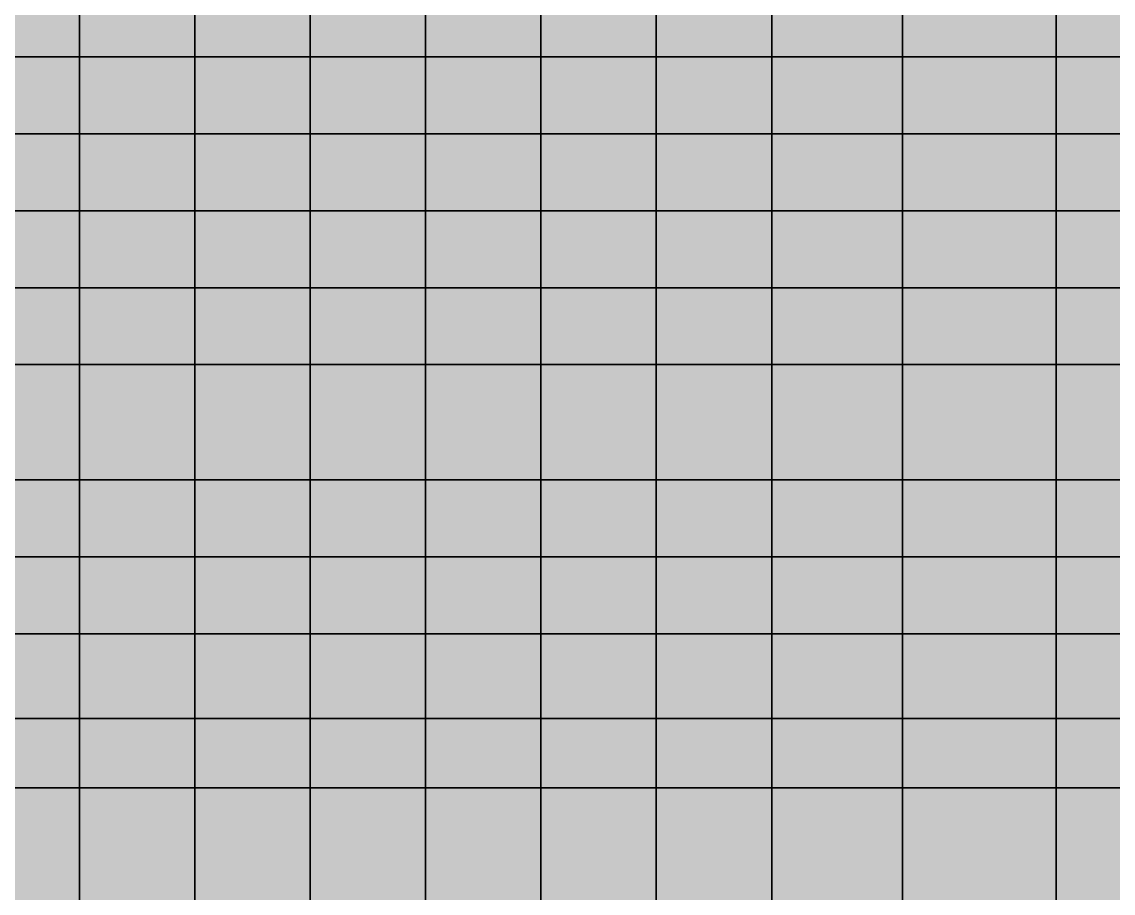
# Model space of a CAD drawing. Header units: inches. Extents: x -100 to 100, y -41 to 41.
# Drawn here: x 43.05 to 57.24, y -29.87 to -18.54 of the extents above; entities that cross this region are included whole.
import ezdxf

# ---------------------------------------------------------------- set-up
doc = ezdxf.new("R2010")
doc.units = ezdxf.units.IN
doc.header["$MEASUREMENT"] = 0

msp = doc.modelspace()

# ---------------------------------------------------------------- linework, layer by layer
at = {"color": 18, "true_color": 0x000000, "transparency": 33554532}
for p, q in [((43.8, -19), (43.8, -18)), ((43.8, -18), (43.8, -19)), ((45.3, -19), (45.3, -18)), ((45.3, -18), (45.3, -19)), ((46.8, -19), (46.8, -18)), ((46.8, -18), (46.8, -19)), ((48.3, -19), (48.3, -18)), ((48.3, -18), (48.3, -19)), ((49.8, -19), (49.8, -18)), ((49.8, -18), (49.8, -19)), ((51.3, -19), (51.3, -18)), ((51.3, -18), (51.3, -19)), ((52.8, -19), (52.8, -18)), ((52.8, -18), (52.8, -19)), ((54.5, -19), (54.5, -18)), ((54.5, -18), (54.5, -19)), ((56.5, -19), (56.5, -18)), ((56.5, -18), (56.5, -19)), ((43.8, -19), (42.3, -19)), ((42.3, -19), (43.8, -19)), ((43.8, -20), (43.8, -19)), ((45.3, -19), (43.8, -19)), ((43.8, -19), (43.8, -20)), ((43.8, -19), (45.3, -19)), ((45.3, -20), (45.3, -19)), ((46.8, -19), (45.3, -19)), ((45.3, -19), (45.3, -20)), ((45.3, -19), (46.8, -19)), ((46.8, -20), (46.8, -19)), ((46.8, -19), (48.3, -19)), ((46.8, -19), (46.8, -20)), ((48.3, -19), (46.8, -19)), ((48.3, -20), (48.3, -19)), ((49.8, -19), (48.3, -19)), ((48.3, -19), (48.3, -20)), ((48.3, -19), (49.8, -19)), ((49.8, -20), (49.8, -19)), ((51.3, -19), (49.8, -19)), ((49.8, -19), (49.8, -20)), ((49.8, -19), (51.3, -19)), ((51.3, -20), (51.3, -19)), ((51.3, -19), (51.3, -20)), ((52.8, -19), (51.3, -19)), ((51.3, -19), (52.8, -19)), ((52.8, -20), (52.8, -19)), ((54.5, -19), (52.8, -19)), ((52.8, -19), (52.8, -20)), ((52.8, -19), (54.5, -19)), ((54.5, -20), (54.5, -19)), ((56.5, -19), (54.5, -19)), ((54.5, -19), (54.5, -20)), ((54.5, -19), (56.5, -19)), ((54.5, -19), (54.5, -19)), ((56.5, -20), (56.5, -19)), ((58.5, -19), (56.5, -19)), ((56.5, -19), (56.5, -20)), ((56.5, -19), (58.5, -19)), ((43.8, -20), (42.3, -20)), ((42.3, -20), (43.8, -20)), ((43.8, -21), (43.8, -20)), ((45.3, -20), (43.8, -20)), ((43.8, -20), (43.8, -21)), ((43.8, -20), (45.3, -20)), ((45.3, -21), (45.3, -20)), ((46.8, -20), (45.3, -20)), ((45.3, -20), (45.3, -21)), ((45.3, -20), (46.8, -20)), ((46.8, -21), (46.8, -20)), ((46.8, -20), (46.8, -21)), ((48.3, -20), (46.8, -20)), ((46.8, -20), (48.3, -20)), ((48.3, -21), (48.3, -20)), ((49.8, -20), (48.3, -20)), ((48.3, -20), (48.3, -21)), ((48.3, -20), (49.8, -20)), ((49.8, -21), (49.8, -20)), ((51.3, -20), (49.8, -20)), ((49.8, -20), (49.8, -21)), ((49.8, -20), (51.3, -20)), ((51.3, -21), (51.3, -20)), ((51.3, -20), (51.3, -21)), ((52.8, -20), (51.3, -20)), ((51.3, -20), (52.8, -20)), ((52.8, -21), (52.8, -20)), ((54.5, -20), (52.8, -20)), ((52.8, -20), (52.8, -21)), ((52.8, -20), (54.5, -20)), ((54.5, -21), (54.5, -20)), ((56.5, -20), (54.5, -20)), ((54.5, -20), (54.5, -21)), ((54.5, -20), (56.5, -20)), ((54.5, -20), (54.5, -20)), ((56.5, -21), (56.5, -20)), ((58.5, -20), (56.5, -20)), ((56.5, -20), (56.5, -21)), ((56.5, -20), (58.5, -20)), ((42.3, -21), (43.8, -21)), ((43.8, -21), (42.3, -21)), ((43.8, -21), (45.3, -21)), ((43.8, -22), (43.8, -21)), ((45.3, -21), (43.8, -21)), ((43.8, -21), (43.8, -22)), ((46.8, -21), (45.3, -21)), ((45.3, -21), (45.3, -22)), ((45.3, -21), (46.8, -21)), ((45.3, -22), (45.3, -21)), ((46.8, -22), (46.8, -21)), ((46.8, -21), (46.8, -22)), ((48.3, -21), (46.8, -21)), ((46.8, -21), (48.3, -21)), ((48.3, -22), (48.3, -21)), ((49.8, -21), (48.3, -21)), ((48.3, -21), (48.3, -22)), ((48.3, -21), (49.8, -21)), ((49.8, -22), (49.8, -21)), ((51.3, -21), (49.8, -21)), ((49.8, -21), (49.8, -22)), ((49.8, -21), (51.3, -21)), ((51.3, -22), (51.3, -21)), ((51.3, -21), (51.3, -22)), ((52.8, -21), (51.3, -21)), ((51.3, -21), (52.8, -21)), ((52.8, -22), (52.8, -21)), ((54.5, -21), (52.8, -21)), ((52.8, -21), (52.8, -22)), ((52.8, -21), (54.5, -21)), ((54.5, -22), (54.5, -21)), ((56.5, -21), (54.5, -21)), ((54.5, -21), (54.5, -22)), ((54.5, -21), (56.5, -21)), ((54.5, -21), (54.5, -21)), ((56.5, -22), (56.5, -21)), ((56.5, -21), (58.5, -21)), ((58.5, -21), (56.5, -21)), ((56.5, -21), (56.5, -22)), ((43.8, -22), (42.3, -22)), ((42.3, -22), (43.8, -22)), ((43.8, -23), (43.8, -22)), ((45.3, -22), (43.8, -22)), ((43.8, -22), (43.8, -23)), ((43.8, -22), (45.3, -22)), ((45.3, -22), (46.8, -22)), ((45.3, -23), (45.3, -22)), ((46.8, -22), (45.3, -22)), ((45.3, -22), (45.3, -23)), ((46.8, -22), (48.3, -22)), ((46.8, -23), (46.8, -22)), ((46.8, -22), (46.8, -23)), ((48.3, -22), (46.8, -22)), ((48.3, -22), (49.8, -22)), ((48.3, -23), (48.3, -22)), ((49.8, -22), (48.3, -22)), ((48.3, -22), (48.3, -23)), ((51.3, -22), (49.8, -22)), ((49.8, -22), (49.8, -23)), ((49.8, -22), (51.3, -22)), ((49.8, -23), (49.8, -22)), ((51.3, -23), (51.3, -22)), ((51.3, -22), (51.3, -23)), ((52.8, -22), (51.3, -22)), ((51.3, -22), (52.8, -22)), ((52.8, -23), (52.8, -22)), ((54.5, -22), (52.8, -22)), ((52.8, -22), (52.8, -23)), ((52.8, -22), (54.5, -22)), ((54.5, -23), (54.5, -22)), ((56.5, -22), (54.5, -22)), ((54.5, -22), (54.5, -23)), ((54.5, -22), (56.5, -22)), ((54.5, -22), (54.5, -22)), ((56.5, -23), (56.5, -22)), ((58.5, -22), (56.5, -22)), ((56.5, -22), (56.5, -23)), ((56.5, -22), (58.5, -22)), ((42.3, -23), (43.8, -23)), ((43.8, -23), (42.3, -23)), ((43.8, -24.5), (43.8, -23)), ((45.3, -23), (43.8, -23)), ((43.8, -23), (43.8, -24.5)), ((43.8, -23), (45.3, -23)), ((45.3, -24.5), (45.3, -23)), ((46.8, -23), (45.3, -23)), ((45.3, -23), (45.3, -24.5)), ((45.3, -23), (46.8, -23)), ((46.8, -24.5), (46.8, -23)), ((46.8, -23), (46.8, -24.5)), ((48.3, -23), (46.8, -23)), ((46.8, -23), (48.3, -23)), ((48.3, -24.5), (48.3, -23)), ((48.3, -23), (49.8, -23)), ((49.8, -23), (48.3, -23)), ((48.3, -23), (48.3, -24.5)), ((49.8, -23), (51.3, -23)), ((49.8, -24.5), (49.8, -23)), ((51.3, -23), (49.8, -23)), ((49.8, -23), (49.8, -24.5)), ((51.3, -23), (52.8, -23)), ((51.3, -24.5), (51.3, -23)), ((51.3, -23), (51.3, -24.5)), ((52.8, -23), (51.3, -23)), ((52.8, -23), (54.5, -23)), ((52.8, -24.5), (52.8, -23)), ((54.5, -23), (52.8, -23)), ((52.8, -23), (52.8, -24.5)), ((54.5, -23), (54.5, -24.5)), ((56.5, -23), (54.5, -23)), ((54.5, -23), (56.5, -23)), ((54.5, -24.5), (54.5, -23)), ((54.5, -23), (54.5, -23)), ((56.5, -24.5), (56.5, -23)), ((58.5, -23), (56.5, -23)), ((56.5, -23), (56.5, -24.5)), ((56.5, -23), (58.5, -23)), ((43.8, -24.5), (42.3, -24.5)), ((42.3, -24.5), (43.8, -24.5)), ((43.8, -25.5), (43.8, -24.5)), ((45.3, -24.5), (43.8, -24.5)), ((43.8, -24.5), (43.8, -25.5)), ((43.8, -24.5), (45.3, -24.5)), ((45.3, -25.5), (45.3, -24.5)), ((46.8, -24.5), (45.3, -24.5)), ((45.3, -24.5), (45.3, -25.5)), ((45.3, -24.5), (46.8, -24.5)), ((46.8, -25.5), (46.8, -24.5)), ((46.8, -24.5), (46.8, -25.5)), ((48.3, -24.5), (46.8, -24.5)), ((46.8, -24.5), (48.3, -24.5)), ((48.3, -25.5), (48.3, -24.5)), ((49.8, -24.5), (48.3, -24.5)), ((48.3, -24.5), (48.3, -25.5)), ((48.3, -24.5), (49.8, -24.5)), ((49.8, -25.5), (49.8, -24.5)), ((51.3, -24.5), (49.8, -24.5)), ((49.8, -24.5), (49.8, -25.5)), ((49.8, -24.5), (51.3, -24.5)), ((51.3, -25.5), (51.3, -24.5)), ((51.3, -24.5), (51.3, -25.5)), ((52.8, -24.5), (51.3, -24.5)), ((51.3, -24.5), (52.8, -24.5)), ((52.8, -25.5), (52.8, -24.5)), ((54.5, -24.5), (52.8, -24.5)), ((52.8, -24.5), (52.8, -25.5)), ((52.8, -24.5), (54.5, -24.5)), ((54.5, -25.5), (54.5, -24.5)), ((56.5, -24.5), (54.5, -24.5)), ((54.5, -24.5), (54.5, -25.5)), ((54.5, -24.5), (56.5, -24.5)), ((54.5, -24.5), (54.5, -24.5)), ((56.5, -25.5), (56.5, -24.5)), ((58.5, -24.5), (56.5, -24.5)), ((56.5, -24.5), (56.5, -25.5)), ((56.5, -24.5), (58.5, -24.5)), ((43.8, -25.5), (42.3, -25.5)), ((42.3, -25.5), (43.8, -25.5)), ((43.8, -26.5), (43.8, -25.5)), ((45.3, -25.5), (43.8, -25.5)), ((43.8, -25.5), (43.8, -26.5)), ((43.8, -25.5), (45.3, -25.5)), ((45.3, -26.5), (45.3, -25.5)), ((46.8, -25.5), (45.3, -25.5)), ((45.3, -25.5), (45.3, -26.5)), ((45.3, -25.5), (46.8, -25.5)), ((46.8, -26.5), (46.8, -25.5)), ((46.8, -25.5), (46.8, -26.5)), ((48.3, -25.5), (46.8, -25.5)), ((46.8, -25.5), (48.3, -25.5)), ((48.3, -26.5), (48.3, -25.5)), ((49.8, -25.5), (48.3, -25.5)), ((48.3, -25.5), (48.3, -26.5)), ((48.3, -25.5), (49.8, -25.5)), ((49.8, -26.5), (49.8, -25.5)), ((51.3, -25.5), (49.8, -25.5)), ((49.8, -25.5), (49.8, -26.5)), ((49.8, -25.5), (51.3, -25.5)), ((51.3, -26.5), (51.3, -25.5)), ((52.8, -25.5), (51.3, -25.5)), ((51.3, -25.5), (51.3, -26.5)), ((51.3, -25.5), (52.8, -25.5)), ((52.8, -26.5), (52.8, -25.5)), ((52.8, -25.5), (52.8, -26.5)), ((54.5, -25.5), (52.8, -25.5)), ((52.8, -25.5), (54.5, -25.5)), ((54.5, -26.5), (54.5, -25.5)), ((56.5, -25.5), (54.5, -25.5)), ((54.5, -25.5), (54.5, -26.5)), ((54.5, -25.5), (56.5, -25.5)), ((54.5, -25.5), (54.5, -25.5)), ((56.5, -26.5), (56.5, -25.5)), ((58.5, -25.5), (56.5, -25.5)), ((56.5, -25.5), (56.5, -26.5)), ((56.5, -25.5), (58.5, -25.5)), ((43.8, -26.5), (42.3, -26.5)), ((42.3, -26.5), (43.8, -26.5)), ((43.8, -27.6), (43.8, -26.5)), ((45.3, -26.5), (43.8, -26.5)), ((43.8, -26.5), (43.8, -27.6)), ((43.8, -26.5), (45.3, -26.5)), ((45.3, -27.6), (45.3, -26.5)), ((46.8, -26.5), (45.3, -26.5)), ((45.3, -26.5), (45.3, -27.6)), ((45.3, -26.5), (46.8, -26.5)), ((46.8, -27.6), (46.8, -26.5)), ((46.8, -26.5), (46.8, -27.6)), ((48.3, -26.5), (46.8, -26.5)), ((46.8, -26.5), (48.3, -26.5)), ((48.3, -27.6), (48.3, -26.5)), ((49.8, -26.5), (48.3, -26.5)), ((48.3, -26.5), (48.3, -27.6)), ((48.3, -26.5), (49.8, -26.5)), ((49.8, -27.6), (49.8, -26.5)), ((51.3, -26.5), (49.8, -26.5)), ((49.8, -26.5), (49.8, -27.6)), ((49.8, -26.5), (51.3, -26.5)), ((51.3, -27.6), (51.3, -26.5)), ((52.8, -26.5), (51.3, -26.5)), ((51.3, -26.5), (51.3, -27.6)), ((51.3, -26.5), (52.8, -26.5)), ((52.8, -27.6), (52.8, -26.5)), ((52.8, -26.5), (52.8, -27.6)), ((54.5, -26.5), (52.8, -26.5)), ((52.8, -26.5), (54.5, -26.5)), ((54.5, -27.6), (54.5, -26.5)), ((56.5, -26.5), (54.5, -26.5)), ((54.5, -26.5), (54.5, -27.6)), ((54.5, -26.5), (56.5, -26.5)), ((54.5, -26.5), (54.5, -26.5)), ((56.5, -27.6), (56.5, -26.5)), ((58.5, -26.5), (56.5, -26.5)), ((56.5, -26.5), (56.5, -27.6)), ((56.5, -26.5), (58.5, -26.5)), ((43.8, -27.6), (42.3, -27.6)), ((42.3, -27.6), (43.8, -27.6)), ((43.8, -28.5), (43.8, -27.6)), ((43.8, -27.6), (45.3, -27.6)), ((45.3, -27.6), (43.8, -27.6)), ((43.8, -27.6), (43.8, -28.5)), ((45.3, -28.5), (45.3, -27.6)), ((46.8, -27.6), (45.3, -27.6)), ((45.3, -27.6), (45.3, -28.5)), ((45.3, -27.6), (46.8, -27.6)), ((46.8, -28.5), (46.8, -27.6)), ((46.8, -27.6), (46.8, -28.5)), ((48.3, -27.6), (46.8, -27.6)), ((46.8, -27.6), (48.3, -27.6)), ((48.3, -28.5), (48.3, -27.6)), ((49.8, -27.6), (48.3, -27.6)), ((48.3, -27.6), (48.3, -28.5)), ((48.3, -27.6), (49.8, -27.6)), ((49.8, -28.5), (49.8, -27.6)), ((49.8, -27.6), (51.3, -27.6)), ((51.3, -27.6), (49.8, -27.6)), ((49.8, -27.6), (49.8, -28.5)), ((51.3, -28.5), (51.3, -27.6)), ((52.8, -27.6), (51.3, -27.6)), ((51.3, -27.6), (51.3, -28.5)), ((51.3, -27.6), (52.8, -27.6)), ((52.8, -28.5), (52.8, -27.6)), ((52.8, -27.6), (52.8, -28.5)), ((54.5, -27.6), (52.8, -27.6)), ((52.8, -27.6), (54.5, -27.6)), ((54.5, -28.5), (54.5, -27.6)), ((56.5, -27.6), (54.5, -27.6)), ((54.5, -27.6), (54.5, -28.5)), ((54.5, -27.6), (56.5, -27.6)), ((54.5, -27.6), (54.5, -27.6)), ((56.5, -28.5), (56.5, -27.6)), ((58.5, -27.6), (56.5, -27.6)), ((56.5, -27.6), (56.5, -28.5)), ((56.5, -27.6), (58.5, -27.6)), ((43.8, -28.5), (42.3, -28.5)), ((42.3, -28.5), (43.8, -28.5)), ((43.8, -30.1), (43.8, -28.5)), ((45.3, -28.5), (43.8, -28.5)), ((43.8, -28.5), (43.8, -30.1)), ((43.8, -28.5), (45.3, -28.5)), ((45.3, -30.1), (45.3, -28.5)), ((46.8, -28.5), (45.3, -28.5)), ((45.3, -28.5), (45.3, -30.1)), ((45.3, -28.5), (46.8, -28.5)), ((46.8, -30.1), (46.8, -28.5)), ((46.8, -28.5), (46.8, -30.1)), ((48.3, -28.5), (46.8, -28.5)), ((46.8, -28.5), (48.3, -28.5)), ((48.3, -30.1), (48.3, -28.5)), ((49.8, -28.5), (48.3, -28.5)), ((48.3, -28.5), (48.3, -30.1)), ((48.3, -28.5), (49.8, -28.5)), ((49.8, -30.1), (49.8, -28.5)), ((51.3, -28.5), (49.8, -28.5)), ((49.8, -28.5), (49.8, -30.1)), ((49.8, -28.5), (51.3, -28.5)), ((51.3, -30.1), (51.3, -28.5)), ((51.3, -28.5), (51.3, -30.1)), ((52.8, -28.5), (51.3, -28.5)), ((51.3, -28.5), (52.8, -28.5)), ((52.8, -30.1), (52.8, -28.5)), ((52.8, -28.5), (52.8, -30.1)), ((54.5, -28.5), (52.8, -28.5)), ((52.8, -28.5), (54.5, -28.5)), ((54.5, -30.1), (54.5, -28.5)), ((56.5, -28.5), (54.5, -28.5)), ((54.5, -28.5), (54.5, -30.1)), ((54.5, -28.5), (56.5, -28.5)), ((54.5, -28.5), (54.5, -28.5)), ((56.5, -30.1), (56.5, -28.5)), ((58.5, -28.5), (56.5, -28.5)), ((56.5, -28.5), (56.5, -30.1)), ((56.5, -28.5), (58.5, -28.5))]:
    msp.add_line(p, q, dxfattribs=at)
at = {"color": 33, "true_color": 0xe99a4e, "transparency": 33554687}
for p, q in [((54.5, -19), (54.5, -19)), ((54.5, -20), (54.5, -20)), ((54.5, -21), (54.5, -21)), ((54.5, -22), (54.5, -22)), ((54.5, -23), (54.5, -23)), ((54.5, -24.5), (54.5, -24.5)), ((54.5, -25.5), (54.5, -25.5)), ((54.5, -26.5), (54.5, -26.5)), ((54.5, -27.6), (54.5, -27.6)), ((54.5, -28.5), (54.5, -28.5))]:
    msp.add_line(p, q, dxfattribs=at)
at = {"color": 173, "true_color": 0x6b48ec, "transparency": 33554687}
for points in [[(42.3, -18), (42.3, -19), (43.8, -19)], [(42.3, -18), (43.8, -19), (43.8, -18)], [(43.8, -19), (45.3, -19), (45.3, -18)], [(43.8, -19), (45.3, -18), (43.8, -18)], [(45.3, -19), (46.8, -19), (46.8, -18)], [(45.3, -19), (46.8, -18), (45.3, -18)], [(46.8, -18), (46.8, -19), (48.3, -19)], [(46.8, -18), (48.3, -19), (48.3, -18)], [(48.3, -18), (48.3, -19), (49.8, -19)], [(48.3, -18), (49.8, -19), (49.8, -18)], [(49.8, -18), (49.8, -19), (51.3, -19)], [(49.8, -18), (51.3, -19), (51.3, -18)], [(51.3, -18), (51.3, -19), (52.8, -19)], [(51.3, -18), (52.8, -19), (52.8, -18)], [(54.5, -19), (54.5, -18), (52.8, -18)], [(54.5, -19), (52.8, -18), (52.8, -19)], [(56.5, -19), (56.5, -18), (54.5, -18)], [(56.5, -19), (54.5, -18), (54.5, -19)], [(56.5, -19), (58.5, -19), (58.5, -18)], [(56.5, -19), (58.5, -18), (56.5, -18)], [(42.3, -19), (42.3, -20), (43.8, -20)], [(42.3, -19), (43.8, -20), (43.8, -19)], [(43.8, -20), (45.3, -20), (45.3, -19)], [(43.8, -20), (45.3, -19), (43.8, -19)], [(45.3, -20), (46.8, -20), (46.8, -19)], [(45.3, -20), (46.8, -19), (45.3, -19)], [(46.8, -19), (46.8, -20), (48.3, -20)], [(46.8, -19), (48.3, -20), (48.3, -19)], [(48.3, -20), (49.8, -20), (49.8, -19)], [(48.3, -20), (49.8, -19), (48.3, -19)], [(49.8, -20), (51.3, -20), (51.3, -19)], [(49.8, -20), (51.3, -19), (49.8, -19)], [(51.3, -19), (51.3, -20), (52.8, -20)], [(51.3, -19), (52.8, -20), (52.8, -19)], [(54.5, -20), (54.5, -19), (52.8, -19)], [(54.5, -20), (52.8, -19), (52.8, -20)], [(56.5, -20), (56.5, -19), (54.5, -19)], [(56.5, -20), (54.5, -19), (54.5, -20)], [(56.5, -20), (58.5, -20), (58.5, -19)], [(56.5, -20), (58.5, -19), (56.5, -19)], [(42.3, -20), (42.3, -21), (43.8, -21)], [(42.3, -20), (43.8, -21), (43.8, -20)], [(43.8, -21), (45.3, -21), (45.3, -20)], [(43.8, -21), (45.3, -20), (43.8, -20)], [(45.3, -21), (46.8, -21), (46.8, -20)], [(45.3, -21), (46.8, -20), (45.3, -20)], [(46.8, -20), (46.8, -21), (48.3, -21)], [(46.8, -20), (48.3, -21), (48.3, -20)], [(48.3, -21), (49.8, -21), (49.8, -20)], [(48.3, -21), (49.8, -20), (48.3, -20)], [(49.8, -21), (51.3, -21), (51.3, -20)], [(49.8, -21), (51.3, -20), (49.8, -20)], [(51.3, -20), (51.3, -21), (52.8, -21)], [(51.3, -20), (52.8, -21), (52.8, -20)], [(52.8, -21), (54.5, -21), (54.5, -20)], [(52.8, -21), (54.5, -20), (52.8, -20)], [(56.5, -21), (56.5, -20), (54.5, -20)], [(56.5, -21), (54.5, -20), (54.5, -21)], [(56.5, -21), (58.5, -21), (58.5, -20)], [(56.5, -21), (58.5, -20), (56.5, -20)], [(45.3, -22), (46.8, -22), (46.8, -21)], [(45.3, -22), (46.8, -21), (45.3, -21)], [(46.8, -21), (46.8, -22), (48.3, -22)], [(46.8, -21), (48.3, -22), (48.3, -21)], [(48.3, -22), (49.8, -22), (49.8, -21)], [(48.3, -22), (49.8, -21), (48.3, -21)], [(49.8, -22), (51.3, -22), (51.3, -21)], [(49.8, -22), (51.3, -21), (49.8, -21)], [(51.3, -21), (51.3, -22), (52.8, -22)], [(51.3, -21), (52.8, -22), (52.8, -21)], [(52.8, -22), (54.5, -22), (54.5, -21)], [(52.8, -22), (54.5, -21), (52.8, -21)], [(56.5, -22), (56.5, -21), (54.5, -21)], [(56.5, -22), (54.5, -21), (54.5, -22)], [(56.5, -22), (58.5, -22), (58.5, -21)], [(56.5, -22), (58.5, -21), (56.5, -21)], [(49.8, -23), (51.3, -23), (51.3, -22)], [(49.8, -23), (51.3, -22), (49.8, -22)], [(51.3, -22), (51.3, -23), (52.8, -23)], [(51.3, -22), (52.8, -23), (52.8, -22)], [(52.8, -23), (54.5, -23), (54.5, -22)], [(52.8, -23), (54.5, -22), (52.8, -22)], [(56.5, -23), (56.5, -22), (54.5, -22)], [(56.5, -23), (54.5, -22), (54.5, -23)], [(56.5, -23), (58.5, -23), (58.5, -22)], [(56.5, -23), (58.5, -22), (56.5, -22)], [(54.5, -23), (54.5, -24.5), (56.5, -24.5)], [(54.5, -23), (56.5, -24.5), (56.5, -23)], [(56.5, -24.5), (58.5, -24.5), (58.5, -23)], [(56.5, -24.5), (58.5, -23), (56.5, -23)]]:
    msp.add_solid(points, dxfattribs=at)
at = {"color": 151, "true_color": 0xa2c9f8, "transparency": 33554687}
for points in [[(42.3, -21), (42.3, -22), (43.8, -22)], [(42.3, -21), (43.8, -22), (43.8, -21)], [(43.8, -22), (45.3, -22), (45.3, -21)], [(43.8, -22), (45.3, -21), (43.8, -21)], [(42.3, -22), (42.3, -23), (43.8, -23)], [(42.3, -22), (43.8, -23), (43.8, -22)], [(43.8, -23), (45.3, -23), (45.3, -22)], [(43.8, -23), (45.3, -22), (43.8, -22)], [(46.8, -22), (45.3, -22), (45.3, -23)], [(46.8, -22), (45.3, -23), (46.8, -23)], [(46.8, -22), (46.8, -23), (48.3, -23)], [(46.8, -22), (48.3, -23), (48.3, -22)], [(49.8, -22), (48.3, -22), (48.3, -23)], [(49.8, -22), (48.3, -23), (49.8, -23)], [(42.3, -23), (42.3, -24.5), (43.8, -24.5)], [(42.3, -23), (43.8, -24.5), (43.8, -23)], [(43.8, -24.5), (45.3, -24.5), (45.3, -23)], [(43.8, -24.5), (45.3, -23), (43.8, -23)], [(45.3, -24.5), (46.8, -24.5), (46.8, -23)], [(45.3, -24.5), (46.8, -23), (45.3, -23)], [(46.8, -23), (46.8, -24.5), (48.3, -24.5)], [(46.8, -23), (48.3, -24.5), (48.3, -23)], [(48.3, -24.5), (49.8, -24.5), (49.8, -23)], [(48.3, -24.5), (49.8, -23), (48.3, -23)], [(51.3, -23), (49.8, -23), (49.8, -24.5)], [(51.3, -23), (49.8, -24.5), (51.3, -24.5)], [(51.3, -23), (51.3, -24.5), (52.8, -24.5)], [(51.3, -23), (52.8, -24.5), (52.8, -23)], [(54.5, -24.5), (54.5, -23), (52.8, -23)], [(54.5, -24.5), (52.8, -23), (52.8, -24.5)], [(56.5, -25.5), (56.5, -24.5), (54.5, -24.5)], [(56.5, -25.5), (54.5, -24.5), (54.5, -25.5)], [(56.5, -25.5), (58.5, -25.5), (58.5, -24.5)], [(56.5, -25.5), (58.5, -24.5), (56.5, -24.5)], [(56.5, -26.5), (56.5, -25.5), (54.5, -25.5)], [(56.5, -26.5), (54.5, -25.5), (54.5, -26.5)], [(56.5, -26.5), (58.5, -26.5), (58.5, -25.5)], [(56.5, -26.5), (58.5, -25.5), (56.5, -25.5)], [(56.5, -27.6), (56.5, -26.5), (54.5, -26.5)], [(56.5, -27.6), (54.5, -26.5), (54.5, -27.6)], [(56.5, -27.6), (58.5, -27.6), (58.5, -26.5)], [(56.5, -27.6), (58.5, -26.5), (56.5, -26.5)], [(56.5, -28.5), (56.5, -27.6), (54.5, -27.6)], [(56.5, -28.5), (54.5, -27.6), (54.5, -28.5)], [(56.5, -28.5), (58.5, -28.5), (58.5, -27.6)], [(56.5, -28.5), (58.5, -27.6), (56.5, -27.6)], [(56.5, -30.1), (56.5, -28.5), (54.5, -28.5)], [(56.5, -30.1), (54.5, -28.5), (54.5, -30.1)], [(58.5, -28.5), (56.5, -28.5), (56.5, -30.1)], [(58.5, -28.5), (56.5, -30.1), (58.5, -30.1)]]:
    msp.add_solid(points, dxfattribs=at)
at = {"color": 153, "true_color": 0x7aa4c2, "transparency": 33554687}
for points in [[(42.3, -24.5), (42.3, -25.5), (43.8, -25.5)], [(42.3, -24.5), (43.8, -25.5), (43.8, -24.5)], [(43.8, -25.5), (45.3, -25.5), (45.3, -24.5)], [(43.8, -25.5), (45.3, -24.5), (43.8, -24.5)], [(45.3, -25.5), (46.8, -25.5), (46.8, -24.5)], [(45.3, -25.5), (46.8, -24.5), (45.3, -24.5)], [(46.8, -24.5), (46.8, -25.5), (48.3, -25.5)], [(46.8, -24.5), (48.3, -25.5), (48.3, -24.5)], [(48.3, -25.5), (49.8, -25.5), (49.8, -24.5)], [(48.3, -25.5), (49.8, -24.5), (48.3, -24.5)], [(49.8, -25.5), (51.3, -25.5), (51.3, -24.5)], [(49.8, -25.5), (51.3, -24.5), (49.8, -24.5)], [(51.3, -24.5), (51.3, -25.5), (52.8, -25.5)], [(51.3, -24.5), (52.8, -25.5), (52.8, -24.5)], [(52.8, -25.5), (54.5, -25.5), (54.5, -24.5)], [(52.8, -25.5), (54.5, -24.5), (52.8, -24.5)], [(42.3, -26.5), (43.8, -26.5), (43.8, -25.5)], [(42.3, -26.5), (43.8, -25.5), (42.3, -25.5)], [(43.8, -26.5), (45.3, -26.5), (45.3, -25.5)], [(43.8, -26.5), (45.3, -25.5), (43.8, -25.5)], [(45.3, -26.5), (46.8, -26.5), (46.8, -25.5)], [(45.3, -26.5), (46.8, -25.5), (45.3, -25.5)], [(46.8, -25.5), (46.8, -26.5), (48.3, -26.5)], [(46.8, -25.5), (48.3, -26.5), (48.3, -25.5)], [(48.3, -26.5), (49.8, -26.5), (49.8, -25.5)], [(48.3, -26.5), (49.8, -25.5), (48.3, -25.5)], [(49.8, -26.5), (51.3, -26.5), (51.3, -25.5)], [(49.8, -26.5), (51.3, -25.5), (49.8, -25.5)], [(51.3, -26.5), (52.8, -26.5), (52.8, -25.5)], [(51.3, -26.5), (52.8, -25.5), (51.3, -25.5)], [(52.8, -25.5), (52.8, -26.5), (54.5, -26.5)], [(52.8, -25.5), (54.5, -26.5), (54.5, -25.5)], [(42.3, -27.6), (43.8, -27.6), (43.8, -26.5)], [(42.3, -27.6), (43.8, -26.5), (42.3, -26.5)], [(43.8, -27.6), (45.3, -27.6), (45.3, -26.5)], [(43.8, -27.6), (45.3, -26.5), (43.8, -26.5)], [(45.3, -27.6), (46.8, -27.6), (46.8, -26.5)], [(45.3, -27.6), (46.8, -26.5), (45.3, -26.5)], [(46.8, -26.5), (46.8, -27.6), (48.3, -27.6)], [(46.8, -26.5), (48.3, -27.6), (48.3, -26.5)], [(48.3, -27.6), (49.8, -27.6), (49.8, -26.5)], [(48.3, -27.6), (49.8, -26.5), (48.3, -26.5)], [(49.8, -27.6), (51.3, -27.6), (51.3, -26.5)], [(49.8, -27.6), (51.3, -26.5), (49.8, -26.5)], [(51.3, -27.6), (52.8, -27.6), (52.8, -26.5)], [(51.3, -27.6), (52.8, -26.5), (51.3, -26.5)], [(52.8, -26.5), (52.8, -27.6), (54.5, -27.6)], [(52.8, -26.5), (54.5, -27.6), (54.5, -26.5)], [(42.3, -28.5), (43.8, -28.5), (43.8, -27.6)], [(42.3, -28.5), (43.8, -27.6), (42.3, -27.6)], [(43.8, -28.5), (45.3, -28.5), (45.3, -27.6)], [(43.8, -28.5), (45.3, -27.6), (43.8, -27.6)], [(45.3, -28.5), (46.8, -28.5), (46.8, -27.6)], [(45.3, -28.5), (46.8, -27.6), (45.3, -27.6)], [(46.8, -27.6), (46.8, -28.5), (48.3, -28.5)], [(46.8, -27.6), (48.3, -28.5), (48.3, -27.6)], [(48.3, -28.5), (49.8, -28.5), (49.8, -27.6)], [(48.3, -28.5), (49.8, -27.6), (48.3, -27.6)], [(49.8, -28.5), (51.3, -28.5), (51.3, -27.6)], [(49.8, -28.5), (51.3, -27.6), (49.8, -27.6)], [(51.3, -28.5), (52.8, -28.5), (52.8, -27.6)], [(51.3, -28.5), (52.8, -27.6), (51.3, -27.6)], [(52.8, -27.6), (52.8, -28.5), (54.5, -28.5)], [(52.8, -27.6), (54.5, -28.5), (54.5, -27.6)], [(42.3, -28.5), (42.3, -30.1), (43.8, -30.1)], [(42.3, -28.5), (43.8, -30.1), (43.8, -28.5)], [(45.3, -28.5), (43.8, -28.5), (43.8, -30.1)], [(45.3, -28.5), (43.8, -30.1), (45.3, -30.1)], [(46.8, -28.5), (45.3, -28.5), (45.3, -30.1)], [(46.8, -28.5), (45.3, -30.1), (46.8, -30.1)], [(46.8, -28.5), (46.8, -30.1), (48.3, -30.1)], [(46.8, -28.5), (48.3, -30.1), (48.3, -28.5)], [(49.8, -28.5), (48.3, -28.5), (48.3, -30.1)], [(49.8, -28.5), (48.3, -30.1), (49.8, -30.1)], [(51.3, -28.5), (49.8, -28.5), (49.8, -30.1)], [(51.3, -28.5), (49.8, -30.1), (51.3, -30.1)], [(51.3, -28.5), (51.3, -30.1), (52.8, -30.1)], [(51.3, -28.5), (52.8, -30.1), (52.8, -28.5)], [(52.8, -28.5), (52.8, -30.1), (54.5, -30.1)], [(52.8, -28.5), (54.5, -30.1), (54.5, -28.5)]]:
    msp.add_solid(points, dxfattribs=at)

doc.saveas('drawing.dxf')
